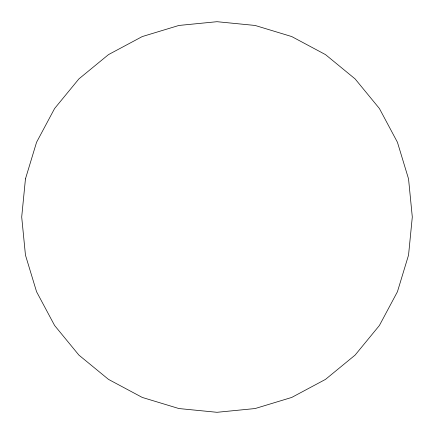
<?xml version="1.0" encoding="UTF-8"?>
<svg xmlns="http://www.w3.org/2000/svg" width="434" height="434" viewBox="0 0 434 434"><rect width="100%" height="100%" fill="white"/><g stroke="black" fill="none" stroke-linecap="round" stroke-linejoin="round"><path stroke-width="0.65" d="M25.454 178.9L21.7 217L25.454 255.1L36.565 291.74L54.613 325.505L78.901 355.099L108.495 379.387L142.26 397.435L178.9 408.546L217 412.3L255.1 408.546L291.74 397.435L325.505 379.387L355.099 355.099L379.387 325.505L397.435 291.74L408.546 255.1L412.3 217L408.546 178.9L397.435 142.26L379.387 108.495L355.099 78.901L325.505 54.613L291.74 36.565L255.1 25.454L217 21.7L178.9 25.454L142.26 36.565L108.495 54.613L78.901 78.901L54.613 108.495L36.565 142.26L25.454 178.9"/></g></svg>
